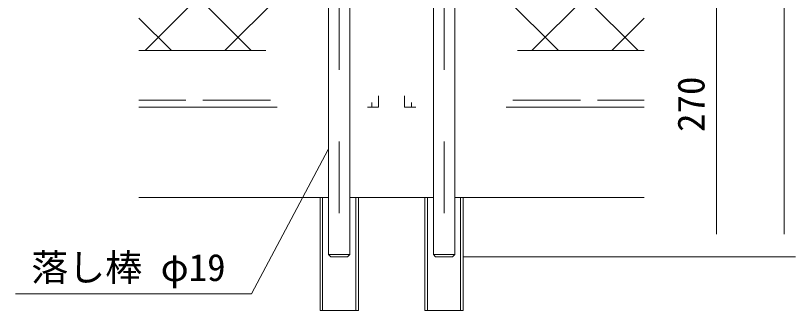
# Model space of a CAD drawing. Units: millimetres, scale not verified. Extents: x -6300 to 6300, y -4455 to 4455.
# Drawn here: x 1787 to 3862, y -1904 to -1121 of the extents above; entities that cross this region are included whole.
import ezdxf
from ezdxf.enums import TextEntityAlignment as Align

# ---------------------------------------------------------------- set-up
doc = ezdxf.new("R2010")
doc.units = ezdxf.units.MM
doc.header["$LTSCALE"] = 30
doc.linetypes.add('DASHED', pattern=[7.5, 6, -1.5])
doc.linetypes.add('USER1', pattern=[50.8, 31.75, -6.35, 6.35, -6.35])
for name, color, linetype, lineweight in [('0-0_D-STR1', 1, 'Continuous', 18), ('0-1_D-BMK', 2, 'USER1', 13), ('0-3_D-BGD', 7, 'Continuous', 9), ('0-5_D-STR-TXT', 7, 'Continuous', 9), ('0-6_D-STR-DIM', 7, 'Continuous', 9), ('0-9_D-STR2', 7, 'Continuous', 9), ('0-A_D-STR3', 3, 'Continuous', 13)]:
    doc.layers.add(name, color=color, linetype=linetype, lineweight=lineweight)
doc.styles.add('ＭＳ ゴシック', font='')
doc.styles.get('ＭＳ ゴシック').set_extended_font_data('MS Gothic')

msp = doc.modelspace()

# ---------------------------------------------------------------- linework, layer by layer
at = {"layer": '0-0_D-STR1'}
for p, q in [((2453.23, -1213.64), (2115.54, -1213.64)), ((3122.23, -1213.64), (3459.92, -1213.64)), ((2753.23, -1333.64), (2753.23, -1363.64)), ((2822.23, -1333.64), (2822.23, -1363.64)), ((2483.23, -1363.64), (2115.54, -1363.64)), ((2753.23, -1363.64), (2723.23, -1363.64)), ((2822.23, -1363.64), (2852.23, -1363.64)), ((3092.23, -1363.64), (3459.92, -1363.64))]:
    msp.add_line(p, q, dxfattribs=at)
at = {"layer": '0-0_D-STR1', "linetype": 'DASHED'}
for p, q in [((2465.23, -1345.64), (2115.54, -1345.64)), ((3110.23, -1345.64), (3459.92, -1345.64)), ((2735.23, -1351.64), (2735.23, -1363.64)), ((2840.23, -1351.64), (2840.23, -1363.64))]:
    msp.add_line(p, q, dxfattribs=at)
at = {"layer": '0-1_D-BMK'}
for p, q in [((2648.23, -311.87), (2648.23, -1783.24)), ((2927.23, -311.87), (2927.23, -1783.24))]:
    msp.add_line(p, q, dxfattribs=at)
at = {"layer": '0-3_D-BGD'}
for p, q in [((2115.54, -1603.64), (2619.73, -1603.64)), ((2676.73, -1603.64), (2898.73, -1603.64)), ((3459.92, -1603.64), (2955.73, -1603.64))]:
    msp.add_line(p, q, dxfattribs=at)
at = {"layer": '0-5_D-STR-TXT'}
msp.add_lwpolyline([(1787.41, -1859.39), (2414.57, -1859.39), (2618.79, -1476.46)], dxfattribs=at)
at = {"layer": '0-6_D-STR-DIM'}
for p, q in [((3831.95, -381.14), (3831.95, -1701.14)), ((3651.95, -1011.14), (3651.95, -1701.14)), ((2979.73, -1761.14), (3681.95, -1761.14)), ((2979.73, -1761.14), (3861.95, -1761.14))]:
    msp.add_line(p, q, dxfattribs=at)
at = {"layer": '0-9_D-STR2'}
for p, q in [((2131.82, -1213.64), (2603.23, -742.22)), ((3443.65, -1213.64), (2972.23, -742.22)), ((2414.33, -1213.64), (2115.54, -914.86)), ((3161.14, -1213.64), (3459.92, -914.86)), ((2343.95, -1213.64), (2588.23, -969.36)), ((3231.52, -1213.64), (2987.23, -969.36)), ((2202.2, -1213.64), (2115.54, -1126.99)), ((3373.27, -1213.64), (3459.92, -1126.99))]:
    msp.add_line(p, q, dxfattribs=at)
at = {"layer": '0-A_D-STR3'}
for p, q in [((2619.73, -1755.14), (2619.73, -973.64)), ((2676.73, -1755.14), (2676.73, -973.64)), ((2898.73, -1755.14), (2898.73, -973.64)), ((2955.73, -1755.14), (2955.73, -973.64)), ((2597.23, -1603.64), (2597.23, -1903.64)), ((2604.13, -1603.64), (2604.13, -1903.64)), ((2692.33, -1903.64), (2692.33, -1603.64)), ((2883.13, -1903.64), (2883.13, -1603.64)), ((2971.33, -1603.64), (2971.33, -1903.64)), ((2978.23, -1603.64), (2978.23, -1903.64)), ((2676.73, -1755.14), (2619.73, -1755.14)), ((2625.73, -1761.14), (2619.73, -1755.14)), ((2625.73, -1761.14), (2670.73, -1761.14)), ((2676.73, -1755.14), (2670.73, -1761.14)), ((2898.73, -1755.14), (2955.73, -1755.14)), ((2898.73, -1755.14), (2904.73, -1761.14)), ((2949.73, -1761.14), (2904.73, -1761.14)), ((2949.73, -1761.14), (2955.73, -1755.14))]:
    msp.add_line(p, q, dxfattribs=at)
for points in [[(2597.23, -1903.64), (2699.23, -1903.64), (2699.23, -1603.64)], [(2978.23, -1903.64), (2876.23, -1903.64), (2876.23, -1603.64)]]:
    msp.add_lwpolyline(points, dxfattribs=at)

# ---------------------------------------------------------------- texts
at = {"layer": '0-5_D-STR-TXT', "style": 'ＭＳ ゴシック'}
msp.add_text('落し棒 φ19', height=72.14, dxfattribs=at).set_placement((1829.05, -1847.24), align=Align.BOTTOM_LEFT)
at = {"layer": '0-6_D-STR-DIM', "style": 'ＭＳ ゴシック'}
msp.add_text('270', height=72.14, rotation=90, dxfattribs=at).set_placement((3641.83, -1429.64), align=Align.BOTTOM_LEFT)

doc.saveas('drawing.dxf')
